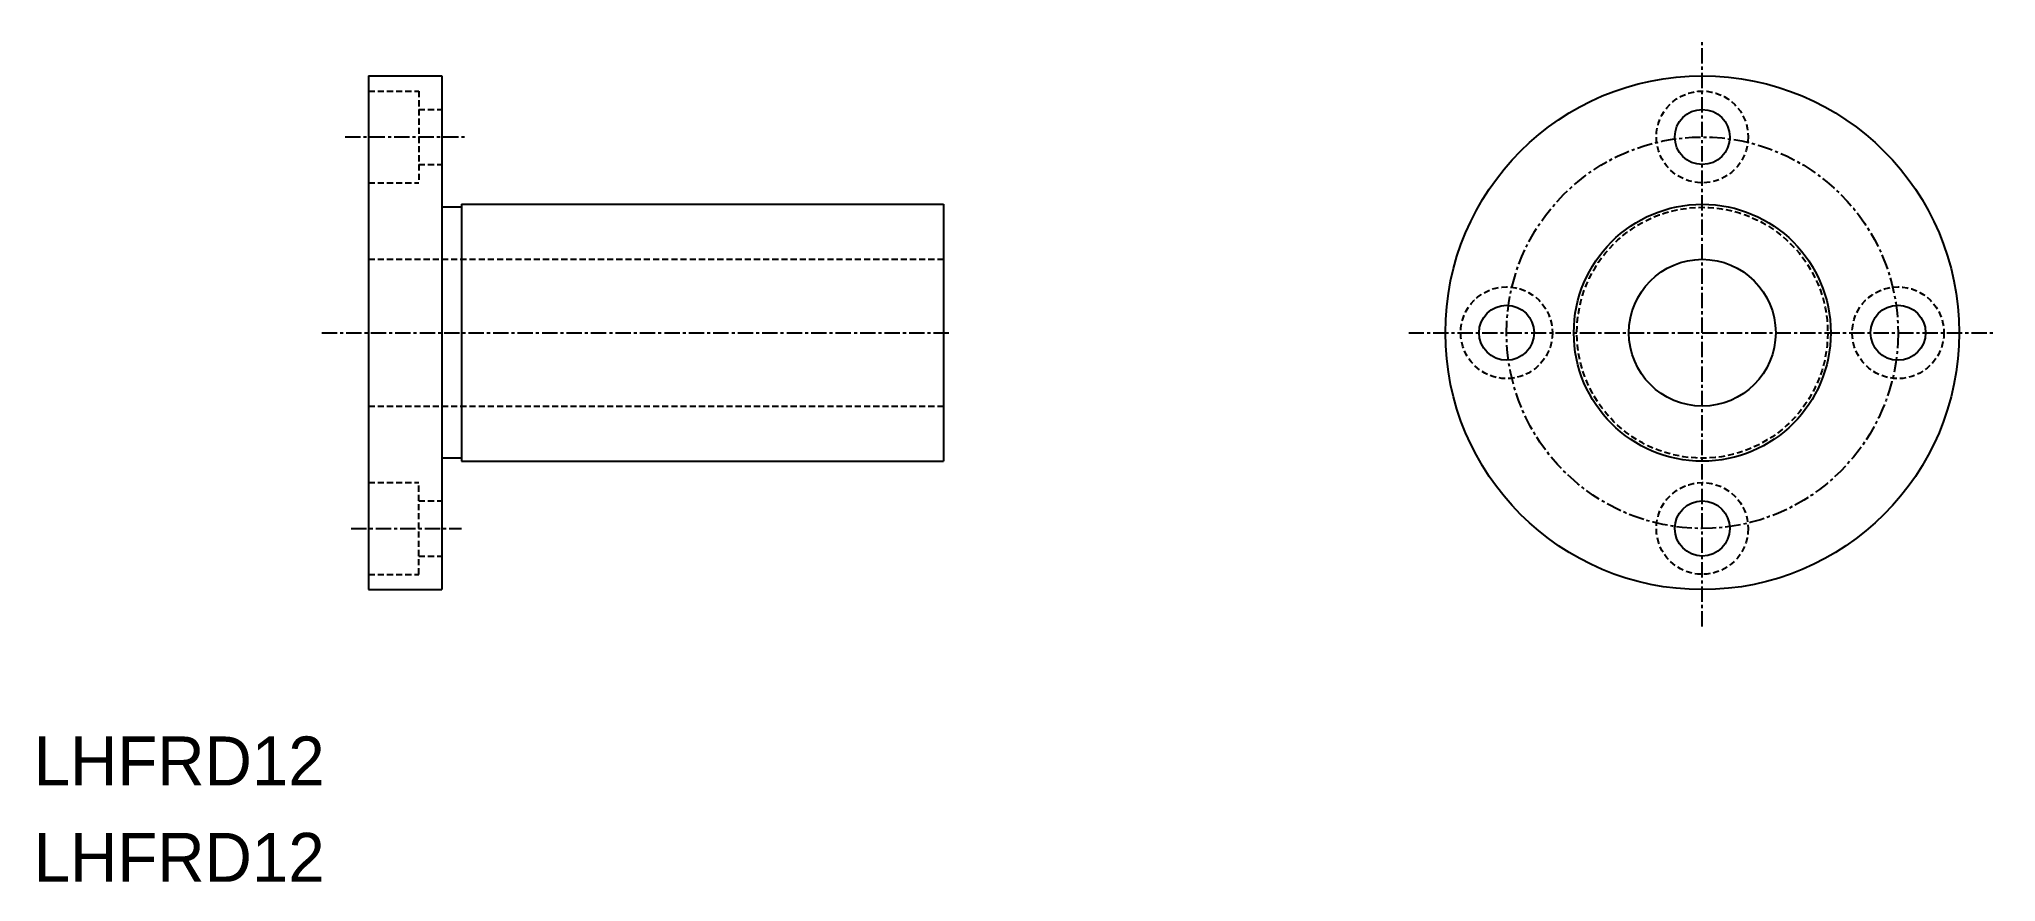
# Model space of a CAD drawing. Extents: x 226 to 386, y 135 to 204.
import ezdxf

# ---------------------------------------------------------------- set-up
doc = ezdxf.new("R2010")
doc.units = 0
doc.linetypes.add('CENTER', pattern=[2, 1.25, -0.25, 0.25, -0.25])
doc.linetypes.add('DASHED', pattern=[0.75, 0.5, -0.25])
doc.layers.get('0').update_dxf_attribs({"linetype": 'CONTINUOUS'})
doc.layers.add('CENTER', color=1, linetype='CENTER')

msp = doc.modelspace()

# ---------------------------------------------------------------- linework, layer by layer
at = {"color": 7, "linetype": 'CONTINUOUS'}
for p, q in [((253.05, 200.89), (259.05, 200.89)), ((253.05, 200.89), (253.05, 158.89)), ((259.05, 200.89), (259.05, 158.89)), ((260.65, 190.39), (300.05, 190.39)), ((260.65, 190.39), (260.65, 169.39)), ((300.05, 190.39), (300.05, 169.39)), ((260.65, 190.14), (259.05, 190.14)), ((260.65, 169.64), (259.05, 169.64)), ((260.65, 169.39), (300.05, 169.39)), ((253.05, 158.89), (259.05, 158.89))]:
    msp.add_line(p, q, dxfattribs=at)
at = {"color": 3, "linetype": 'DASHED'}
for p, q in [((253.05, 199.64), (257.15, 199.64)), ((257.15, 199.64), (257.15, 192.14)), ((257.15, 198.14), (259.05, 198.14)), ((257.15, 193.64), (259.05, 193.64)), ((253.05, 192.14), (257.15, 192.14)), ((253.05, 185.89), (300.05, 185.89)), ((253.05, 173.89), (300.05, 173.89)), ((253.05, 167.64), (257.15, 167.64)), ((257.15, 160.14), (257.15, 167.64)), ((257.15, 166.14), (259.05, 166.14)), ((257.15, 161.64), (259.05, 161.64)), ((253.05, 160.14), (257.15, 160.14))]:
    msp.add_line(p, q, dxfattribs=at)
at = {"color": 7, "linetype": 'CONTINUOUS'}
for centre, radius in [((362.07, 179.89), 21), ((362.07, 195.89), 2.25), ((362.07, 179.89), 10.5), ((362.07, 179.89), 6), ((346.07, 179.89), 2.25), ((378.07, 179.89), 2.25), ((362.07, 163.89), 2.25)]:
    msp.add_circle(centre, radius, dxfattribs=at)
at = {"color": 3, "linetype": 'DASHED'}
for centre, radius in [((362.07, 195.89), 3.75), ((362.07, 179.89), 10.25), ((346.07, 179.89), 3.75), ((378.07, 179.89), 3.75), ((362.07, 163.89), 3.75)]:
    msp.add_circle(centre, radius, dxfattribs=at)
at = {"layer": 'CENTER', "color": 1, "linetype": 'CENTER'}
for p, q in [((362.07, 155.89), (362.07, 203.89)), ((251.14, 195.89), (261.14, 195.89)), ((249.23, 179.89), (300.64, 179.89)), ((338.07, 179.89), (386.07, 179.89)), ((251.64, 163.89), (260.64, 163.89))]:
    msp.add_line(p, q, dxfattribs=at)
msp.add_circle((362.07, 179.89), 16, dxfattribs=at)

# ---------------------------------------------------------------- texts
at = {"color": 7, "linetype": 'CONTINUOUS'}
for p in [(225.68, 142.89), (225.68, 135.01)]:
    msp.add_text('LHFRD12', height=4, dxfattribs=at).set_placement(p)

doc.saveas('drawing.dxf')
